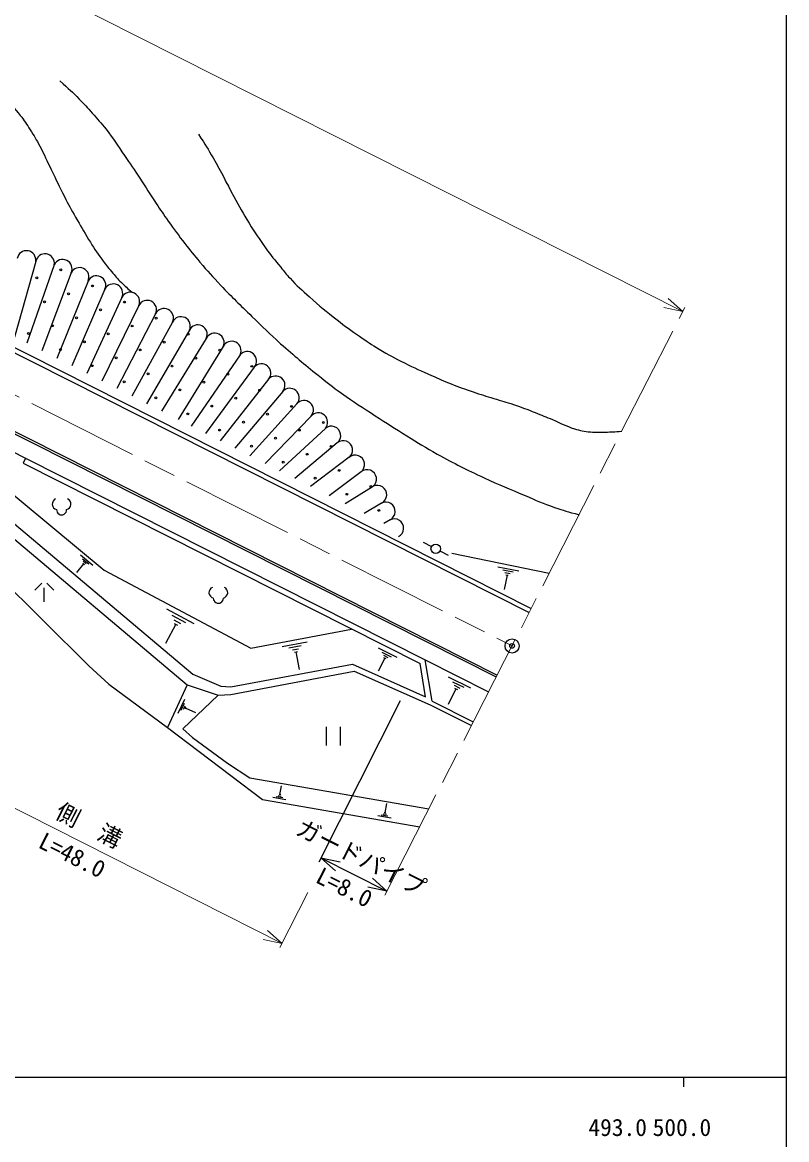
# Model space of a CAD drawing. Units: millimetres, scale not verified. Extents: x 40000 to 680000, y 20000 to 380000.
# Drawn here: x 497581 to 579000, y 198357 to 317395 of the extents above; entities that cross this region are included whole.
import ezdxf
from ezdxf.enums import TextEntityAlignment as Align

# ---------------------------------------------------------------- set-up
doc = ezdxf.new("R2010")
doc.units = ezdxf.units.MM
doc.header["$LTSCALE"] = 1000
doc.header["$PDMODE"] = 32
doc.header["$PDSIZE"] = 500
doc.linetypes.add('CHAIN', pattern=[18.5, 12, -1.5, 3.5, -1.5])
for name, color, linetype, lineweight in [('M-BGD', 7, 'Continuous', 25), ('M-BMK', 2, 'CHAIN', 13), ('M-BMK-SRVR', 3, 'Continuous', 25), ('M-STR-HTXT', 7, 'Continuous', 13), ('M-STR-STRC', 7, 'Continuous', 25), ('M-TTL-BAND', 7, 'Continuous', 25)]:
    doc.layers.add(name, color=color, linetype=linetype, lineweight=lineweight)
doc.layers.add('M-OTRS', color=6, linetype='Continuous')
doc.styles.add('ＭＳ ゴシック', font='')
doc.styles.get('ＭＳ ゴシック').set_extended_font_data('MS Gothic')

msp = doc.modelspace()

# ---------------------------------------------------------------- linework, layer by layer
at = {"layer": 'M-BGD'}
for p, q in [((466136, 297642), (551569, 254518)), ((466387, 298075), (551796, 254963)), ((499004, 291902), (496751, 283868)), ((500976, 291571), (498059, 283208)), ((502776, 290699), (499657, 282401)), ((504576, 289827), (501255, 281595)), ((506376, 288956), (502852, 280789)), ((508176, 288084), (504448, 279983)), ((509976, 287212), (506043, 279178)), ((511776, 286341), (507636, 278374)), ((513576, 285469), (509229, 277570)), ((515376, 284597), (510819, 276767)), ((472068, 284006), (497932, 270951)), ((476697, 283686), (548068, 247660)), ((476787, 283864), (548158, 247838)), ((517177, 283725), (512407, 275966)), ((518977, 282854), (514190, 275066)), ((520777, 281982), (515578, 274365)), ((522291, 280675), (517094, 273600)), ((482732, 278623), (506297, 259026)), ((523805, 279368), (518637, 272821)), ((525319, 278062), (520207, 272028)), ((526833, 276755), (521805, 271222)), ((528347, 275448), (523431, 270401)), ((529861, 274141), (524984, 269617)), ((484302, 272787), (515133, 246828)), ((485107, 273744), (515726, 247963)), ((531131, 272597), (526597, 268803)), ((497932, 270951), (497661, 270415)), ((497661, 270415), (539948, 249070)), ((497932, 270951), (540490, 249468)), ((532401, 271052), (528285, 267951)), ((533672, 269507), (530274, 266947)), ((534942, 267962), (531977, 266087)), ((535844, 266177), (533984, 265074)), ((488382, 265005), (504666, 248825)), ((536747, 264393), (536074, 264019)), ((540283, 262006), (541170, 261545)), ((542057, 261083), (542944, 260621)), ((543333, 260849), (553705, 258702)), ((504111, 259703), (503340, 258776)), ((503779, 260651), (505103, 259550)), ((504000, 260243), (504662, 259693)), ((504028, 259772), (504193, 259634)), ((504055, 259973), (504386, 259698)), ((506297, 259026), (521928, 250715)), ((548244, 259403), (550456, 258945)), ((548752, 259068), (549857, 258839)), ((549213, 258511), (548892, 256963)), ((548982, 258789), (549535, 258675)), ((549075, 258539), (549351, 258482)), ((499672, 257642), (498922, 256892)), ((499922, 255642), (499922, 257142)), ((500172, 257642), (500922, 256892)), ((512927, 254913), (515842, 253364)), ((513501, 254234), (514958, 253460)), ((513710, 253749), (514439, 253362)), ((513920, 253264), (512835, 251224)), ((513737, 253361), (514102, 253167)), ((521928, 250715), (532660, 252749)), ((525241, 250884), (527917, 251392)), ((525961, 250744), (527298, 250997)), ((526346, 250540), (527015, 250666)), ((526564, 250304), (526898, 250367)), ((526731, 250335), (527086, 248462)), ((535497, 250758), (537470, 249762)), ((535891, 250312), (536877, 249814)), ((536038, 249990), (536531, 249741)), ((504666, 248825), (506807, 246888)), ((519791, 246593), (532747, 249028)), ((532747, 249028), (540542, 245530)), ((536185, 249668), (535488, 248287)), ((536061, 249731), (536308, 249606)), ((540542, 245530), (539948, 249070)), ((541225, 245086), (540490, 249468)), ((540490, 249468), (547249, 246056)), ((515726, 247963), (518734, 246675)), ((519805, 245786), (532925, 248269)), ((532925, 248269), (541023, 244684)), ((542951, 247683), (545306, 246495)), ((506807, 246888), (513041, 242251)), ((515133, 246828), (513041, 242251)), ((515133, 246828), (518450, 245716)), ((518734, 246675), (519791, 246593)), ((543421, 247151), (544598, 246556)), ((543596, 246767), (544185, 246469)), ((543625, 246457), (543919, 246308)), ((514193, 243799), (514874, 245289)), ((518450, 245716), (514685, 242135)), ((518450, 245716), (519805, 245786)), ((543772, 246383), (542940, 244734)), ((514512, 244103), (514852, 244848)), ((514746, 244221), (514916, 244594)), ((514938, 244246), (515023, 244433)), ((514980, 244340), (516023, 243863)), ((541023, 244684), (545416, 242466)), ((541225, 245086), (545621, 242867)), ((513041, 242251), (523160, 234596)), ((514685, 242135), (515724, 241217)), ((529954, 242354), (529954, 240354)), ((531454, 242354), (531454, 240354)), ((515724, 241217), (519448, 238472)), ((519448, 238472), (521799, 236910)), ((521799, 236910), (540894, 233608)), ((525019, 235102), (525187, 236068)), ((523160, 234596), (539907, 231676)), ((525637, 234568), (524257, 234809)), ((525316, 234766), (524626, 234886)), ((525167, 234934), (524823, 234994)), ((525105, 235087), (524933, 235117)), ((536227, 233161), (536400, 234155)), ((536863, 232611), (535442, 232858)), ((536532, 232815), (535822, 232938)), ((536380, 232988), (536025, 233049)), ((536316, 233145), (536138, 233176))]:
    msp.add_line(p, q, dxfattribs=at)
for centre, radius in [((501666, 291021), 100), ((499113, 290181), 100), ((505058, 289309), 100), ((502506, 288469), 100), ((499953, 287629), 100), ((508450, 287596), 100), ((503346, 285916), 100), ((505898, 286756), 100), ((511843, 285884), 100), ((500793, 285076), 100), ((509290, 285044), 100), ((498241, 284236), 100), ((504186, 283364), 100), ((506738, 284204), 100), ((512683, 283332), 100), ((515235, 284172), 100), ((501633, 282524), 100), ((510130, 282492), 100), ((518627, 282459), 100), ((507578, 281652), 100), ((516075, 281619), 100), ((505026, 280812), 100), ((510970, 279939), 100), ((513523, 280779), 100), ((519467, 279907), 100), ((522020, 280747), 100), ((508418, 279099), 100), ((516915, 279067), 100), ((511810, 277387), 100), ((514363, 278227), 100), ((520307, 277355), 100), ((522860, 278195), 100), ((517755, 276515), 100), ((526252, 276482), 100), ((515203, 275675), 100), ((523700, 275642), 100), ((518595, 273962), 100), ((521147, 274802), 100), ((527092, 273930), 100), ((529644, 274770), 100), ((524540, 273090), 100), ((521987, 272250), 100), ((527932, 271378), 100), ((530484, 272218), 100), ((525380, 270538), 100), ((531324, 269665), 100), ((528772, 268825), 100), ((534717, 267953), 100), ((532164, 267113), 100), ((535557, 265401), 100), ((541613, 261314), 500)]:
    msp.add_circle(centre, radius, dxfattribs=at)
for centre, radius, start, end in [((498018, 292068), 1000, 350.46543, 170.46543), ((499990, 291736), 1000, 350.46543, 170.46543), ((501876, 291135), 1000, 334.16034, 154.16034), ((503676, 290263), 1000, 334.16034, 154.16034), ((505476, 289392), 1000, 334.16034, 154.16034), ((507276, 288520), 1000, 334.16034, 154.16034), ((509076, 287648), 1000, 334.16034, 154.16034), ((510876, 286776), 1000, 334.16034, 154.16034), ((512676, 285905), 1000, 334.16034, 154.16034), ((514476, 285033), 1000, 334.16034, 154.16034), ((516276, 284161), 1000, 334.16034, 154.16034), ((518077, 283290), 1000, 334.16034, 154.16034), ((519877, 282418), 1000, 334.16034, 154.16034), ((521534, 281329), 1000, 319.20286, 139.20286), ((523048, 280022), 1000, 319.20286, 139.20286), ((524562, 278715), 1000, 319.20286, 139.20286), ((526076, 277408), 1000, 319.20286, 139.20286), ((527590, 276102), 1000, 319.20286, 139.20286), ((529104, 274795), 1000, 319.20286, 139.20286), ((530496, 273369), 1000, 309.42982, 129.42982), ((531766, 271824), 1000, 309.42982, 129.42982), ((533037, 270279), 1000, 309.42982, 129.42982), ((534307, 268735), 1000, 309.42982, 129.42982), ((535393, 267070), 1000, 296.82363, 116.82363), ((501362, 266067), 599, 113.44836, 257.2818), ((501764, 265451), 534, 176.52859, 3.47141), ((502165, 266067), 599, 282.7182, 66.55164), ((536296, 265285), 1000, 296.82363, 116.82363), ((537198, 263500), 1000, 296.82363, 116.82363), ((518058, 256648), 599, 113.44836, 257.2818), ((518861, 256648), 599, 282.7182, 66.55164), ((518459, 256032), 534, 176.52859, 3.47141)]:
    msp.add_arc(centre, radius, start, end, dxfattribs=at)
for points, knots in [([(491948, 312172), (492616, 311822), (492819, 311717), (493340, 311366), (493841, 311030), (494105, 310815), (494568, 310427), (495000, 310064), (495222, 309837), (495618, 309434), (496333, 308704), (496716, 308275), (497357, 307480), (497814, 306914), (498030, 306565), (498422, 305952), (498844, 305290), (499065, 304908), (499434, 304214), (499948, 303250), (500188, 302685), (500667, 301703), (501212, 300586), (501486, 299945), (502056, 298840), (502508, 297965), (502773, 297481), (503259, 296624), (503786, 295697), (504082, 295179), (504644, 294272), (505165, 293432), (505458, 292959), (506036, 292157), (506417, 291627), (506655, 291347), (507075, 290846), (507470, 290375), (507691, 290109), (508126, 289674), (508561, 289239), (508729, 289099), (509299, 288623)], [0, 0, 0, 0, 1, 1, 1, 2, 2, 2, 3, 3, 3, 4, 4, 4, 5, 5, 5, 6, 6, 6, 7, 7, 7, 8, 8, 8, 9, 9, 9, 10, 10, 10, 11, 11, 11, 12, 12, 12, 13, 13, 13, 14, 14, 14, 14]), ([(501565, 311159), (502579, 310258), (502871, 310013), (503649, 309217), (504199, 308653), (504493, 308324), (505017, 307736), (505609, 307071), (505955, 306708), (506503, 306005), (507319, 304956), (507704, 304315), (508460, 303222), (509114, 302277), (509477, 301746), (510111, 300787), (510795, 299752), (511130, 299141), (511820, 298110), (512318, 297367), (512604, 296955), (513126, 296229), (513805, 295282), (514177, 294744), (514893, 293824), (515504, 293042), (515852, 292608), (516495, 291852), (517338, 290863), (517822, 290318), (518716, 289375), (519975, 288046), (520729, 287348), (522044, 286074), (523227, 284926), (523865, 284255), (525098, 283161), (526625, 281806), (527500, 281066), (529095, 279791), (530053, 279025), (530584, 278586), (531586, 277876), (532957, 276904), (533756, 276404), (535165, 275488), (536480, 274633), (537219, 274157), (538554, 273335), (539802, 272566), (540486, 272108), (541770, 271403), (543693, 270348), (544795, 269800), (546780, 268869), (548458, 268082), (549423, 267695), (551132, 266978), (552350, 266467), (553019, 266143), (554270, 265718), (555281, 265375), (555638, 265271), (556889, 264940)], [0, 0, 0, 0, 1, 1, 1, 2, 2, 2, 3, 3, 3, 4, 4, 4, 5, 5, 5, 6, 6, 6, 7, 7, 7, 8, 8, 8, 9, 9, 9, 10, 10, 10, 11, 11, 11, 12, 12, 12, 13, 13, 13, 14, 14, 14, 15, 15, 15, 16, 16, 16, 17, 17, 17, 18, 18, 18, 19, 19, 19, 20, 20, 20, 21, 21, 21, 21]), ([(516341, 305476), (517120, 304286), (517325, 303949), (517918, 302947), (518847, 301380), (519228, 300424), (520113, 298832), (520732, 297718), (521072, 297090), (521737, 296003), (522385, 294945), (522779, 294370), (523500, 293359), (524091, 292530), (524459, 292091), (525103, 291302), (525482, 290837), (525683, 290566), (526094, 290131), (526865, 289315), (527331, 288890), (528166, 288140), (529278, 287141), (529931, 286615), (531111, 285700), (532027, 284989), (532556, 284612), (533509, 283952), (534311, 283397), (534760, 283083), (535597, 282581), (536624, 281966), (537212, 281641), (538282, 281105), (539392, 280550), (540040, 280292), (541173, 279786), (541985, 279425), (542432, 279204), (543258, 278877), (544163, 278518), (544678, 278334), (545600, 278020), (546454, 277729), (546942, 277592), (547803, 277324), (548625, 277067), (549093, 276949), (549909, 276675), (550819, 276370), (551320, 276172), (552216, 275826), (552936, 275547), (553331, 275368), (554046, 275073), (554964, 274694), (555444, 274387), (556395, 274100), (557041, 273906), (557417, 273829), (558087, 273754), (558700, 273685), (559050, 273730), (559667, 273743), (560358, 273758), (560589, 273777), (561433, 273840)], [0, 0, 0, 0, 1, 1, 1, 2, 2, 2, 3, 3, 3, 4, 4, 4, 5, 5, 5, 6, 6, 6, 7, 7, 7, 8, 8, 8, 9, 9, 9, 10, 10, 10, 11, 11, 11, 12, 12, 12, 13, 13, 13, 14, 14, 14, 15, 15, 15, 16, 16, 16, 17, 17, 17, 18, 18, 18, 19, 19, 19, 20, 20, 20, 21, 21, 21, 22, 22, 22, 22])]:
    msp.add_open_spline(points, degree=3, knots=knots, dxfattribs=at)
at = {"layer": 'M-BMK'}
for p, q in [((465562, 293451), (549750, 250955)), ((536189, 224392), (568165, 287027))]:
    msp.add_line(p, q, dxfattribs=at)
at = {"layer": 'M-BMK-SRVR'}
msp.add_circle((549750, 250955), 750, dxfattribs=at)
msp.add_point((549750, 250955), dxfattribs=at)
at = {"layer": 'M-OTRS'}
msp.add_point((549750, 250955), dxfattribs=at)
at = {"layer": 'M-STR-HTXT'}
for p, q in [((483587, 329160), (567938, 286581)), ((567938, 286581), (565910, 287002)), ((567938, 286581), (566395, 287964)), ((482690, 240755), (525248, 219273)), ((527978, 224682), (525022, 218826)), ((525248, 219273), (523705, 220655)), ((525248, 219273), (523219, 219693))]:
    msp.add_line(p, q, dxfattribs=at)
at = {"layer": 'M-STR-STRC'}
for p, q in [((537841, 245116), (529169, 227935)), ((529394, 228381), (536416, 224837)), ((529394, 228381), (530937, 226999)), ((529394, 228381), (531422, 227961)), ((536416, 224837), (534873, 226219)), ((536416, 224837), (534388, 225257))]:
    msp.add_line(p, q, dxfattribs=at)
at = {"layer": 'M-TTL-BAND'}
for p, q in [((579000, 20000), (579000, 370000)), ((40000, 205000), (579000, 205000)), ((568000, 205000), (568000, 204000))]:
    msp.add_line(p, q, dxfattribs=at)

# ---------------------------------------------------------------- texts
at = {"layer": 'M-STR-HTXT', "style": 'ＭＳ ゴシック'}
msp.add_text('側\u3000溝', height=1833, rotation=333.217, dxfattribs=at).set_placement((504031, 230535), align=Align.BOTTOM_CENTER)
msp.add_text('L=48.0', height=1833, rotation=333.217, dxfattribs=at).set_placement((502898, 228677), align=Align.MIDDLE_CENTER)
at = {"layer": 'M-STR-STRC', "style": 'ＭＳ ゴシック'}
msp.add_text('ガードパイプ', height=1833, rotation=333.217, dxfattribs=at).set_placement((533022, 227103), align=Align.BOTTOM_CENTER)
msp.add_text('L=8.0', height=1833, rotation=333.217, dxfattribs=at).set_placement((531889, 225244), align=Align.MIDDLE_CENTER)
at = {"layer": 'M-TTL-BAND', "style": 'ＭＳ ゴシック'}
for s, p in [('493.0', (561000, 198195)), ('500.0', (567844, 198195))]:
    msp.add_text(s, height=1833, dxfattribs=at).set_placement(p, align=Align.BOTTOM_CENTER)

doc.saveas('drawing.dxf')
